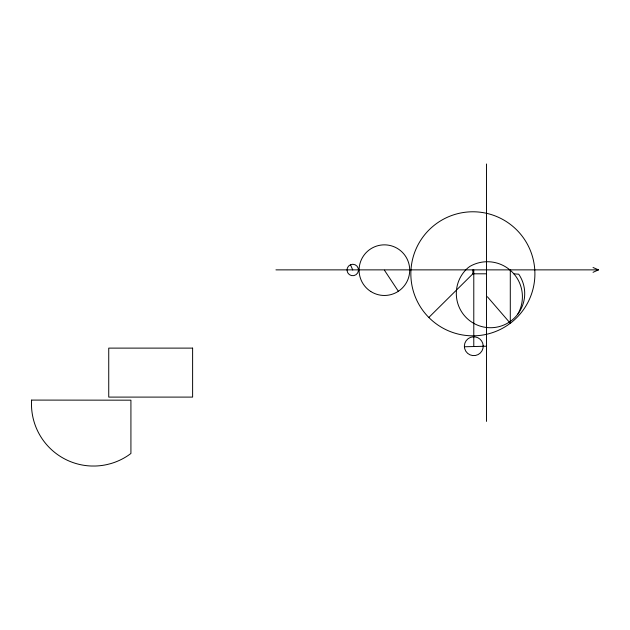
<?xml version="1.0" encoding="UTF-8"?>
<svg xmlns="http://www.w3.org/2000/svg" width="630" height="630" viewBox="0 0 630 630"><rect width="100%" height="100%" fill="white"/><g stroke="black" fill="none" stroke-linecap="round" stroke-linejoin="round"><path stroke-width="0.94" d="M517.718 314.244L518.443 312.96A35.036 35.036 0 0 0 469.846 266.427L467.665 268.081A34.201 34.201 0 0 0 456.553 289.461L456.364 291.69A34.201 34.201 0 0 0 507.961 322.946L509.843 321.749A34.201 34.201 0 0 0 516.49 315.78L517.891 314.031A34.201 34.201 0 0 0 518.726 274.2L513.883 273.845M428.817 317.465L472.878 273.806L486.478 273.806M593.043 272.317L598.5 269.868L593.043 267.498M464.373 346.768L486.478 346.216M275.948 269.868L598.5 269.868M487.384 296.754L510.292 323.253L510.292 269.955M384.402 270.16L398.357 291.28M350.477 264.726A5.741 5.741 0 0 0 349.327 274.593A5.741 5.741 0 0 0 358.454 270.656A5.741 5.741 0 0 0 350.477 264.726L352.753 269.994M486.478 163.973L486.478 421.407M473.784 269.868L473.784 346.216M472.878 269.868L472.878 273.806M31.634 400.089L31.516 401.79A62.024 62.024 0 0 0 91.271 466.011L95.169 466.027A62.024 62.024 0 0 0 106.754 464.617L110.534 463.664A62.024 62.024 0 0 0 128.134 455.482L130.922 453.474L130.922 400.176L31.634 400.089M483.186 345.665L483.013 348.122A9.426 9.426 0 0 1 472.689 355.572A9.426 9.426 0 0 1 464.365 345.941A9.426 9.426 0 0 1 473.232 336.806L475.689 336.987A9.426 9.426 0 0 1 483.186 345.665M510.67 322.985L507.504 325.261A62.024 62.024 0 0 1 474.54 335.806L470.641 335.79A62.024 62.024 0 0 1 414.178 253.756A62.024 62.024 0 0 1 509.04 223.414A62.024 62.024 0 0 1 510.67 322.985M192.615 348.114L108.738 348.114L108.738 397.097L192.615 397.097L192.615 348.114M370.786 291.501A25.318 25.318 0 0 0 409.689 271.278A25.318 25.318 0 0 0 372.724 247.7A25.318 25.318 0 0 0 370.786 291.501"/></g></svg>
